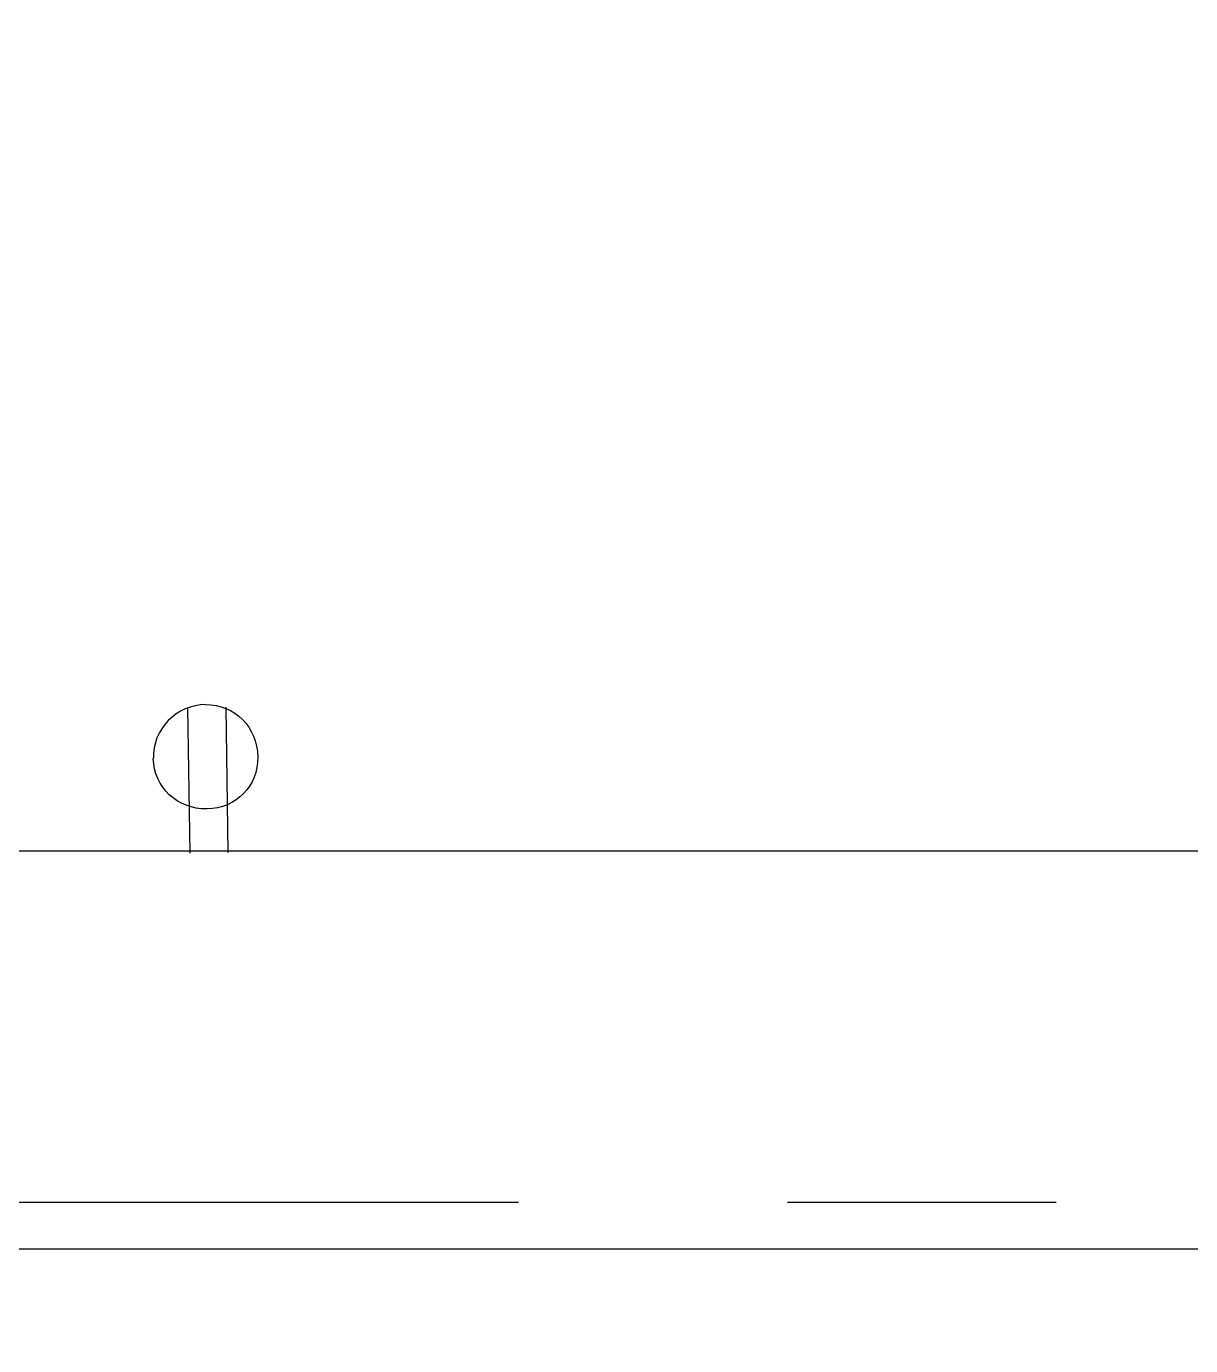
# Model space of a CAD drawing. Header units: inches. Extents: x -1841 to -80, y -100 to 1021.
# Drawn here: x -1245.07 to -1218.2, y 629.15 to 659.62 of the extents above; entities that cross this region are included whole.
import ezdxf

# ---------------------------------------------------------------- set-up
doc = ezdxf.new("R2010")
doc.units = ezdxf.units.IN
doc.header["$MEASUREMENT"] = 0
doc.layers.add('PDF_Geometry', color=7, linetype='Continuous', true_color=0x777777)

msp = doc.modelspace()

# ---------------------------------------------------------------- linework, layer by layer
at = {"layer": 'PDF_Geometry', "color": 7, "lineweight": 25}
msp.add_lwpolyline([(-1140.228, 640.57), (-1171.829, 640.57), (-1371.859, 640.57), (-1371.859, 631.387), (-1173.897, 631.387), (-1173.897, 631.139), (-1164.963, 629.154), (-1164.466, 631.387), (-1128.977, 631.387), (-1128.977, 640.57), (-1128.977, 736.283), (-1140.228, 736.283)], close=True, dxfattribs=at)
for points in [[(-1241.288, 640.524), (-1241.339, 643.883)], [(-1240.406, 640.538), (-1240.457, 643.896)], [(-1258.525, 632.463), (-1233.708, 632.463)], [(-1227.503, 632.463), (-1221.299, 632.463)]]:
    msp.add_lwpolyline(points, dxfattribs=at)
msp.add_arc((-1240.92, 642.74), 1.216, 90.6248, 181.1043, dxfattribs=at)
for points in [[(-1240.933, 643.957), (-1240.255, 643.967), (-1239.738, 643.432), (-1239.727, 642.753)], [(-1240.897, 641.548), (-1241.575, 641.538), (-1242.126, 642.038), (-1242.136, 642.717)], [(-1239.727, 642.753), (-1239.717, 642.075), (-1240.218, 641.558), (-1240.897, 641.548)]]:
    msp.add_open_spline(points, degree=3, dxfattribs=at)

doc.saveas('drawing.dxf')
